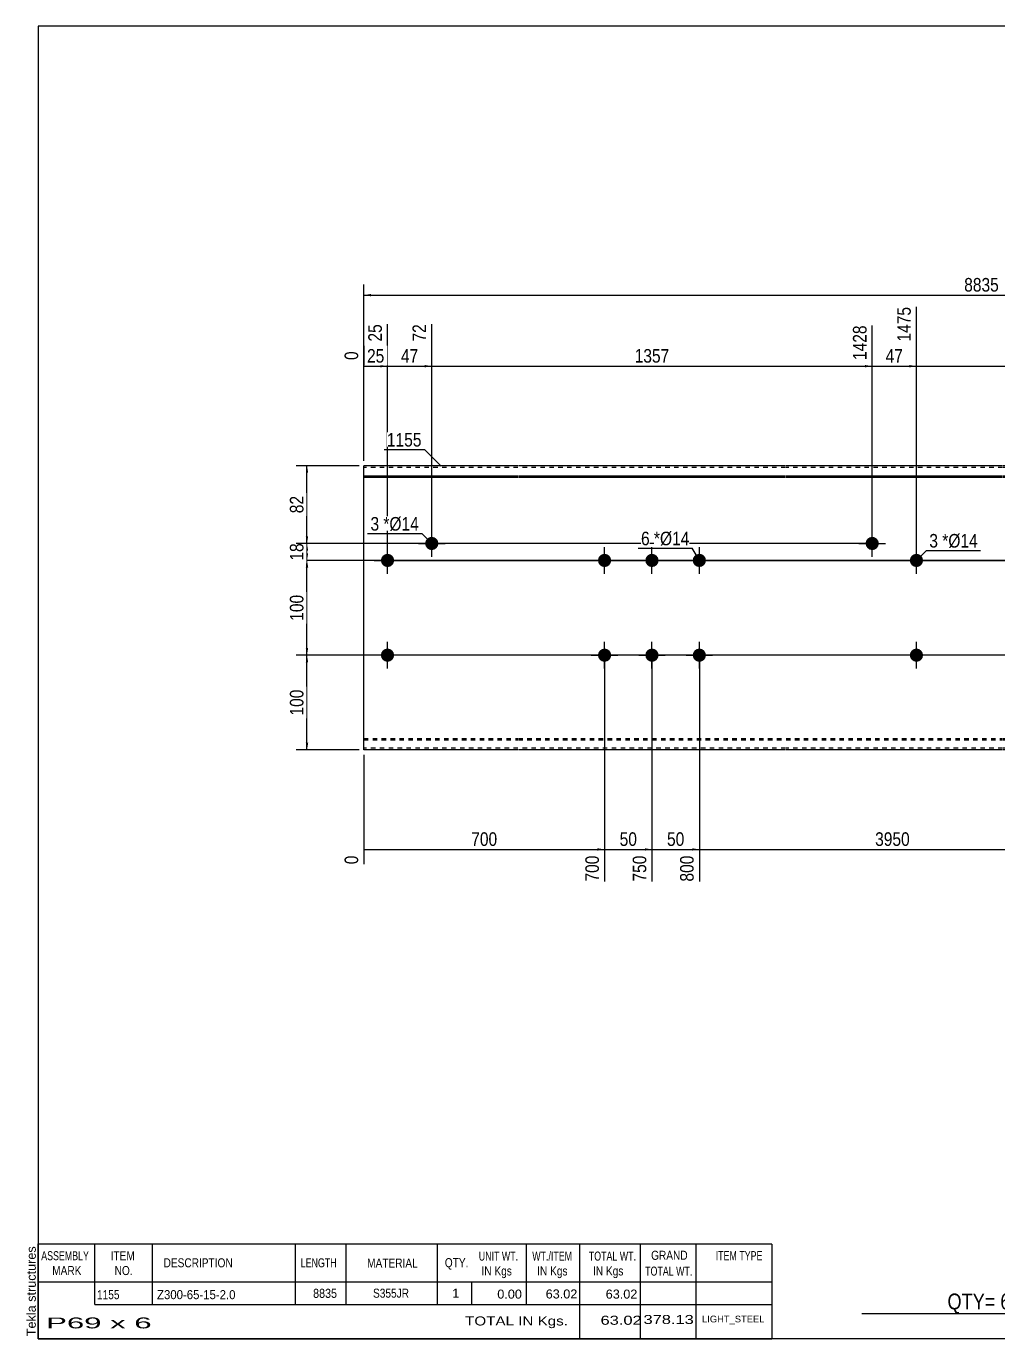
# Model space of a CAD drawing. Header units: millimetres. Extents: x -71 to 331, y -154 to 123.
# Drawn here: x -71.3 to 133.8, y -154.3 to 122.8 of the extents above; entities that cross this region are included whole.
import ezdxf

# ---------------------------------------------------------------- set-up
doc = ezdxf.new("R2010")
doc.units = ezdxf.units.MM
doc.linetypes.add('DXK_LINE_DOT1', pattern=[1.8814, 0.9407, -0.9407])
doc.styles.add('Arial', font='ARIAL.TTF', dxfattribs={"height": 0.2})
doc.styles.add('Arial Narrow', font='ARIALN.TTF', dxfattribs={"height": 0.2})

# ---------------------------------------------------------------- blocks, each defined once
blk = doc.blocks.new('Unknown-629086529-1922')
at = {"color": 5, "linetype": 'Continuous'}
for p, q in [((331.25, 122.75), (-68.75, 122.75)), ((-68.75, 122.75), (-68.75, -154.25)), ((331.25, -154.25), (331.25, 122.75)), ((-68.75, -154.25), (331.25, -154.25))]:
    blk.add_line(p, q, dxfattribs=at)
at = {"color": 174, "linetype": 'Continuous', "style": 'Arial'}
blk.add_text('Tekla structures', height=1.9102, rotation=90, dxfattribs=at).set_placement((-69.25, -153.75))
blk = doc.blocks.new('Bolt-629086529-1223 - 1203')
at = {"linetype": 'Continuous'}
blk.add_hatch(color=3, dxfattribs=at).paths.add_polyline_path([(3.6, 10, -1), (6.4, 10, -1)])
at = {"color": 3, "linetype": 'Continuous'}
for p, q in [((5, 7.2), (5, 12.8)), ((2.2, 10), (7.8, 10))]:
    blk.add_line(p, q, dxfattribs=at)
blk = doc.blocks.new('Part-629086529-1218 - 1203')
at = {"color": 2, "linetype": 'Continuous'}
for p, q in [((0, -30), (0, 30)), ((32.53, 30), (0, 30)), ((0, 27.88), (32.53, 27.88)), ((89.02, 30), (32.63, 30)), ((32.63, 27.88), (89.02, 27.88)), ((134.84, 30), (89.12, 30)), ((89.12, 27.88), (134.84, 27.88)), ((169.74, 30), (134.94, 30)), ((134.94, 27.88), (169.74, 27.88)), ((215.47, 30), (169.84, 30)), ((169.84, 27.88), (215.47, 27.88)), ((260.76, 30), (215.57, 30)), ((215.57, 27.88), (260.76, 27.88)), ((260.76, 30), (260.76, -30)), ((0, 27.6), (32.53, 27.6)), ((32.63, 27.6), (89.02, 27.6)), ((89.12, 27.6), (134.84, 27.6)), ((134.94, 27.6), (169.74, 27.6)), ((169.84, 27.6), (215.47, 27.6)), ((215.57, 27.6), (260.76, 27.6)), ((32.53, -30), (0, -30)), ((89.02, -30), (32.63, -30)), ((134.84, -30), (89.12, -30)), ((169.74, -30), (134.94, -30)), ((215.47, -30), (169.84, -30)), ((260.76, -30), (215.57, -30))]:
    blk.add_line(p, q, dxfattribs=at)
at = {"color": 7, "linetype": 'DXK_LINE_DOT1'}
for p, q in [((32.53, 29.6), (0, 29.6)), ((89.02, 29.6), (32.63, 29.6)), ((134.84, 29.6), (89.12, 29.6)), ((169.74, 29.6), (134.94, 29.6)), ((215.47, 29.6), (169.84, 29.6)), ((260.76, 29.6), (215.57, 29.6)), ((0, -27.6), (32.53, -27.6)), ((32.63, -27.6), (89.02, -27.6)), ((89.12, -27.6), (134.84, -27.6)), ((134.94, -27.6), (169.74, -27.6)), ((169.84, -27.6), (215.47, -27.6)), ((215.57, -27.6), (260.76, -27.6)), ((0, -27.88), (32.53, -27.88)), ((32.53, -29.6), (0, -29.6)), ((32.63, -27.88), (89.02, -27.88)), ((89.02, -29.6), (32.63, -29.6)), ((89.12, -27.88), (134.84, -27.88)), ((134.84, -29.6), (89.12, -29.6)), ((134.94, -27.88), (169.74, -27.88)), ((169.74, -29.6), (134.94, -29.6)), ((169.84, -27.88), (215.47, -27.88)), ((215.47, -29.6), (169.84, -29.6)), ((215.57, -27.88), (260.76, -27.88)), ((260.76, -29.6), (215.57, -29.6))]:
    blk.add_line(p, q, dxfattribs=at)
blk = doc.blocks.new('Bolt-629086529-1220 - 1203')
at = {"linetype": 'Continuous'}
for points in [[(49.42, 10, -1), (52.22, 10, -1)], [(59.42, 10, -1), (62.22, 10, -1)], [(69.42, 10, -1), (72.22, 10, -1)], [(49.42, -10, -1), (52.22, -10, -1)], [(59.42, -10, -1), (62.22, -10, -1)], [(69.42, -10, -1), (72.22, -10, -1)]]:
    blk.add_hatch(color=3, dxfattribs=at).paths.add_polyline_path(points)
at = {"color": 3, "linetype": 'Continuous'}
for p, q in [((50.82, 7.2), (50.82, 12.8)), ((60.82, 7.2), (60.82, 12.8)), ((70.82, 7.2), (70.82, 12.8)), ((48.02, 10), (53.62, 10)), ((58.02, 10), (63.62, 10)), ((68.02, 10), (73.62, 10)), ((50.82, -12.8), (50.82, -7.2)), ((60.82, -12.8), (60.82, -7.2)), ((70.82, -12.8), (70.82, -7.2)), ((48.02, -10), (53.62, -10)), ((58.02, -10), (63.62, -10)), ((68.02, -10), (73.62, -10))]:
    blk.add_line(p, q, dxfattribs=at)
blk = doc.blocks.new('Bolt-629086529-1221 - 1203')
at = {"linetype": 'Continuous'}
blk.add_hatch(color=3, dxfattribs=at).paths.add_polyline_path([(105.91, 13.58, -1), (108.71, 13.58, -1)])
at = {"color": 3, "linetype": 'Continuous'}
for p, q in [((107.31, 10.78), (107.31, 16.38)), ((104.51, 13.58), (110.11, 13.58))]:
    blk.add_line(p, q, dxfattribs=at)
blk = doc.blocks.new('Bolt-629086529-1222 - 1203')
at = {"linetype": 'Continuous'}
blk.add_hatch(color=3, dxfattribs=at).paths.add_polyline_path([(12.94, 13.58, -1), (15.74, 13.58, -1)])
at = {"color": 3, "linetype": 'Continuous'}
for p, q in [((14.34, 10.78), (14.34, 16.38)), ((11.54, 13.58), (17.14, 13.58))]:
    blk.add_line(p, q, dxfattribs=at)
blk = doc.blocks.new('Bolt-629086529-1224 - 1203')
at = {"linetype": 'Continuous'}
blk.add_hatch(color=3, dxfattribs=at).paths.add_polyline_path([(115.25, 10, -1), (118.05, 10, -1)])
at = {"color": 3, "linetype": 'Continuous'}
for p, q in [((116.65, 7.2), (116.65, 12.8)), ((113.85, 10), (119.45, 10))]:
    blk.add_line(p, q, dxfattribs=at)
blk = doc.blocks.new('Bolt-629086529-1226 - 1203')
at = {"linetype": 'Continuous'}
blk.add_hatch(color=3, dxfattribs=at).paths.add_polyline_path([(115.25, -10, -1), (118.05, -10, -1)])
at = {"color": 3, "linetype": 'Continuous'}
for p, q in [((116.65, -12.8), (116.65, -7.2)), ((119.45, -10), (113.85, -10))]:
    blk.add_line(p, q, dxfattribs=at)
blk = doc.blocks.new('Bolt-629086529-1227 - 1203')
at = {"linetype": 'Continuous'}
blk.add_hatch(color=3, dxfattribs=at).paths.add_polyline_path([(3.6, -10, -1), (6.4, -10, -1)])
at = {"color": 3, "linetype": 'Continuous'}
for p, q in [((5, -12.8), (5, -7.2)), ((7.8, -10), (2.2, -10))]:
    blk.add_line(p, q, dxfattribs=at)
blk = doc.blocks.new('StraightDimension-629086529-1367 - 1203')
at = {"linetype": 'Continuous'}
for points in [[(272.75, 12.33), (273, 13.83), (273.25, 12.33)], [(273.25, 11.5), (273, 10), (272.75, 11.5)]]:
    blk.add_hatch(color=7, dxfattribs=at).paths.add_polyline_path(points)
at = {"color": 7, "linetype": 'Continuous'}
for p, q in [((198.28, 13.83), (275.4, 13.83)), ((273, 10), (273, 13.83)), ((6, 10), (275.4, 10))]:
    blk.add_line(p, q, dxfattribs=at)
at = {"color": 0}
blk.add_wipeout([(272.85, 14.34), (268.65, 14.34), (268.65, 9.49), (272.85, 9.49)], dxfattribs=at)
at = {"color": 3, "style": 'Arial Narrow'}
blk.add_text('19', height=2.863, rotation=90.0002, dxfattribs=at).set_placement((272.25, 10.09))
blk = doc.blocks.new('StraightDimension-629086529-1303 - 1203')
at = {"linetype": 'Continuous'}
blk.add_hatch(color=7, dxfattribs=at).paths.add_polyline_path([(12.84, 51.25), (14.34, 51), (12.84, 50.75)])
at = {"color": 7, "linetype": 'Continuous'}
for p, q in [((5, 11), (5, 59.86)), ((14.34, 14.58), (14.34, 59.86)), ((5, 51), (14.34, 51))]:
    blk.add_line(p, q, dxfattribs=at)
at = {"color": 0}
blk.add_wipeout([(12.1, 51.15), (12.1, 55.35), (7.24, 55.35), (7.24, 51.15)], dxfattribs=at)
at = {"color": 0, "linetype": 'Continuous'}
blk.add_wipeout([(13.74, 60.46), (9.54, 60.46), (9.54, 55.6), (13.74, 55.6)], dxfattribs=at)
at = {"color": 3, "linetype": 'Continuous', "style": 'Arial Narrow'}
blk.add_text('72', height=2.863, rotation=90.0002, dxfattribs=at).set_placement((13.14, 56.2))
at = {"color": 3, "style": 'Arial Narrow'}
blk.add_text('47', height=2.863, dxfattribs=at).set_placement((7.84, 51.75))
blk = doc.blocks.new('StraightDimension-629086529-1301 - 1203')
at = {"linetype": 'Continuous'}
blk.add_hatch(color=7, dxfattribs=at).paths.add_polyline_path([(115.15, 51.25), (116.65, 51), (115.15, 50.75)])
at = {"color": 7, "linetype": 'Continuous'}
for p, q in [((116.65, 11), (116.65, 63.51)), ((107.31, 14.58), (107.31, 59.61)), ((107.31, 51), (116.65, 51))]:
    blk.add_line(p, q, dxfattribs=at)
at = {"color": 0}
blk.add_wipeout([(114.41, 51.15), (114.41, 55.35), (109.55, 55.35), (109.55, 51.15)], dxfattribs=at)
at = {"color": 0, "linetype": 'Continuous'}
blk.add_wipeout([(116.05, 64.11), (111.85, 64.11), (111.85, 55.6), (116.05, 55.6)], dxfattribs=at)
at = {"color": 3, "linetype": 'Continuous', "style": 'Arial Narrow'}
blk.add_text('1475', height=2.863, rotation=90.0002, dxfattribs=at).set_placement((115.45, 56.2))
at = {"color": 3, "style": 'Arial Narrow'}
blk.add_text('47', height=2.863, dxfattribs=at).set_placement((110.15, 51.75))
blk = doc.blocks.new('StraightDimension-629086529-1333 - 1203')
at = {"linetype": 'Continuous'}
for points in [[(-12.25, -11.5), (-12, -10), (-11.75, -11.5)], [(-11.75, -28.5), (-12, -30), (-12.25, -28.5)]]:
    blk.add_hatch(color=7, dxfattribs=at).paths.add_polyline_path(points)
at = {"color": 7, "linetype": 'Continuous'}
for p, q in [((232.76, -10), (-14.25, -10)), ((-12, -30), (-12, -10)), ((-1, -30), (-14.25, -30))]:
    blk.add_line(p, q, dxfattribs=at)
at = {"color": 0}
blk.add_wipeout([(-12.15, -16.66), (-16.35, -16.66), (-16.35, -23.34), (-12.15, -23.34)], dxfattribs=at)
at = {"color": 3, "style": 'Arial Narrow'}
blk.add_text('100', height=2.863, rotation=90.0002, dxfattribs=at).set_placement((-12.75, -22.74))
blk = doc.blocks.new('StraightDimension-629086529-1266 - 1203')
at = {"linetype": 'Continuous'}
blk.add_hatch(color=7, dxfattribs=at).paths.add_polyline_path([(150.84, -50.75), (152.34, -51), (150.84, -51.25)])
at = {"color": 7, "linetype": 'Continuous'}
for p, q in [((70.82, -11), (70.82, -57.78)), ((152.34, -11), (152.34, -59.61)), ((70.82, -51), (152.34, -51))]:
    blk.add_line(p, q, dxfattribs=at)
at = {"color": 0}
blk.add_wipeout([(115.84, -50.85), (115.84, -46.65), (107.33, -46.65), (107.33, -50.85)], dxfattribs=at)
at = {"color": 0, "linetype": 'Continuous'}
blk.add_wipeout([(151.74, -51.7), (147.54, -51.7), (147.54, -60.21), (151.74, -60.21)], dxfattribs=at)
at = {"color": 3, "style": 'Arial Narrow'}
blk.add_text('3950', height=2.863, dxfattribs=at).set_placement((107.93, -50.25))
at = {"color": 3, "linetype": 'Continuous', "style": 'Arial Narrow'}
blk.add_text('4750', height=2.863, rotation=90.0002, dxfattribs=at).set_placement((151.14, -59.61))
blk = doc.blocks.new('StraightDimension-629086529-1332 - 1203')
at = {"linetype": 'Continuous'}
for points in [[(-12.25, 8.5), (-12, 10), (-11.75, 8.5)], [(-11.75, -8.5), (-12, -10), (-12.25, -8.5)]]:
    blk.add_hatch(color=7, dxfattribs=at).paths.add_polyline_path(points)
at = {"color": 7, "linetype": 'Continuous'}
for p, q in [((232.76, 10), (-14.25, 10)), ((-12, -10), (-12, 10)), ((232.76, -10), (-14.25, -10))]:
    blk.add_line(p, q, dxfattribs=at)
at = {"color": 0}
blk.add_wipeout([(-12.15, 3.34), (-16.35, 3.34), (-16.35, -3.34), (-12.15, -3.34)], dxfattribs=at)
at = {"color": 3, "style": 'Arial Narrow'}
blk.add_text('100', height=2.863, rotation=90.0002, dxfattribs=at).set_placement((-12.75, -2.74))
blk = doc.blocks.new('StraightDimension-629086529-1267 - 1203')
at = {"linetype": 'Continuous'}
blk.add_hatch(color=7, dxfattribs=at).paths.add_polyline_path([(69.32, -50.75), (70.82, -51), (69.32, -51.25)])
at = {"color": 7, "linetype": 'Continuous'}
for p, q in [((60.82, -11), (60.82, -57.78)), ((70.82, -11), (70.82, -57.78)), ((60.82, -51), (70.82, -51))]:
    blk.add_line(p, q, dxfattribs=at)
at = {"color": 0}
blk.add_wipeout([(68.25, -50.85), (68.25, -46.65), (63.4, -46.65), (63.4, -50.85)], dxfattribs=at)
at = {"color": 3, "style": 'Arial Narrow'}
blk.add_text('50', height=2.863, dxfattribs=at).set_placement((64, -50.25))
at = {"color": 0, "linetype": 'Continuous'}
blk.add_wipeout([(70.22, -51.7), (66.02, -51.7), (66.02, -58.38), (70.22, -58.38)], dxfattribs=at)
at = {"color": 3, "linetype": 'Continuous', "style": 'Arial Narrow'}
blk.add_text('800', height=2.863, rotation=90.0002, dxfattribs=at).set_placement((69.62, -57.78))
blk = doc.blocks.new('StraightDimension-629086529-1331 - 1203')
at = {"linetype": 'Continuous'}
for points in [[(-12.25, 12.08), (-12, 13.58), (-11.75, 12.08)], [(-11.75, 11.5), (-12, 10), (-12.25, 11.5)]]:
    blk.add_hatch(color=7, dxfattribs=at).paths.add_polyline_path(points)
at = {"color": 7, "linetype": 'Continuous'}
for p, q in [((106.31, 13.58), (-14.25, 13.58)), ((-12, 10), (-12, 13.58)), ((232.76, 10), (-14.25, 10))]:
    blk.add_line(p, q, dxfattribs=at)
at = {"color": 0}
blk.add_wipeout([(-12.15, 14.22), (-16.35, 14.22), (-16.35, 9.36), (-12.15, 9.36)], dxfattribs=at)
at = {"color": 3, "style": 'Arial Narrow'}
blk.add_text('18', height=2.863, rotation=90.0002, dxfattribs=at).set_placement((-12.75, 9.96))
blk = doc.blocks.new('StraightDimension-629086529-1268 - 1203')
at = {"linetype": 'Continuous'}
blk.add_hatch(color=7, dxfattribs=at).paths.add_polyline_path([(59.32, -50.75), (60.82, -51), (59.32, -51.25)])
at = {"color": 7, "linetype": 'Continuous'}
for p, q in [((50.82, -11), (50.82, -57.78)), ((60.82, -11), (60.82, -57.78)), ((50.82, -51), (60.82, -51))]:
    blk.add_line(p, q, dxfattribs=at)
at = {"color": 0}
blk.add_wipeout([(58.25, -50.85), (58.25, -46.65), (53.4, -46.65), (53.4, -50.85)], dxfattribs=at)
at = {"color": 3, "style": 'Arial Narrow'}
blk.add_text('50', height=2.863, dxfattribs=at).set_placement((54, -50.25))
at = {"color": 0, "linetype": 'Continuous'}
blk.add_wipeout([(60.22, -51.7), (56.02, -51.7), (56.02, -58.38), (60.22, -58.38)], dxfattribs=at)
at = {"color": 3, "linetype": 'Continuous', "style": 'Arial Narrow'}
blk.add_text('750', height=2.863, rotation=90.0002, dxfattribs=at).set_placement((59.62, -57.78))
blk = doc.blocks.new('StraightDimension-629086529-1269 - 1203')
at = {"linetype": 'Continuous'}
blk.add_hatch(color=7, dxfattribs=at).paths.add_polyline_path([(49.32, -50.75), (50.82, -51), (49.32, -51.25)])
at = {"color": 7, "linetype": 'Continuous'}
for p, q in [((50.82, -11), (50.82, -57.78)), ((0, -31), (0, -54.13)), ((0, -51), (50.82, -51))]:
    blk.add_line(p, q, dxfattribs=at)
at = {"color": 0}
blk.add_wipeout([(28.75, -50.85), (28.75, -46.65), (22.07, -46.65), (22.07, -50.85)], dxfattribs=at)
at = {"color": 0, "linetype": 'Continuous'}
for points in [[(-0.6, -51.7), (-4.8, -51.7), (-4.8, -54.73), (-0.6, -54.73)], [(50.22, -51.7), (46.02, -51.7), (46.02, -58.38), (50.22, -58.38)]]:
    blk.add_wipeout(points, dxfattribs=at)
at = {"color": 3, "style": 'Arial Narrow'}
blk.add_text('700', height=2.863, dxfattribs=at).set_placement((22.67, -50.25))
at = {"color": 3, "linetype": 'Continuous', "style": 'Arial Narrow'}
for s, height, p in [('0', 2.86, (-1.2, -54.13)), ('700', 2.863, (49.62, -57.78))]:
    blk.add_text(s, height=height, rotation=90.0002, dxfattribs=at).set_placement(p)
blk = doc.blocks.new('StraightDimension-629086529-1300 - 1203')
at = {"linetype": 'Continuous'}
blk.add_hatch(color=7, dxfattribs=at).paths.add_polyline_path([(186.54, 51.25), (188.04, 51), (186.54, 50.75)])
at = {"color": 7, "linetype": 'Continuous'}
for p, q in [((116.65, 11), (116.65, 63.51)), ((188.04, -9), (188.04, 59.61)), ((116.65, 51), (188.04, 51))]:
    blk.add_line(p, q, dxfattribs=at)
at = {"color": 0, "linetype": 'Continuous'}
blk.add_wipeout([(187.44, 60.21), (183.24, 60.21), (183.24, 51.7), (187.44, 51.7)], dxfattribs=at)
at = {"color": 0}
blk.add_wipeout([(156.6, 51.15), (156.6, 55.35), (148.09, 55.35), (148.09, 51.15)], dxfattribs=at)
at = {"color": 3, "linetype": 'Continuous', "style": 'Arial Narrow'}
blk.add_text('8075', height=2.863, rotation=90.0002, dxfattribs=at).set_placement((186.84, 52.3))
at = {"color": 3, "style": 'Arial Narrow'}
blk.add_text('6600', height=2.863, dxfattribs=at).set_placement((148.69, 51.75))
blk = doc.blocks.new('StraightDimension-629086529-1302 - 1203')
at = {"linetype": 'Continuous'}
blk.add_hatch(color=7, dxfattribs=at).paths.add_polyline_path([(105.81, 51.25), (107.31, 51), (105.81, 50.75)])
at = {"color": 7, "linetype": 'Continuous'}
for p, q in [((14.34, 14.58), (14.34, 59.86)), ((107.31, 14.58), (107.31, 59.61)), ((14.34, 51), (107.31, 51))]:
    blk.add_line(p, q, dxfattribs=at)
at = {"color": 0, "linetype": 'Continuous'}
blk.add_wipeout([(106.71, 60.21), (102.51, 60.21), (102.51, 51.7), (106.71, 51.7)], dxfattribs=at)
at = {"color": 0}
blk.add_wipeout([(65.08, 51.15), (65.08, 55.35), (56.57, 55.35), (56.57, 51.15)], dxfattribs=at)
at = {"color": 3, "linetype": 'Continuous', "style": 'Arial Narrow'}
blk.add_text('1428', height=2.863, rotation=90.0002, dxfattribs=at).set_placement((106.11, 52.3))
at = {"color": 3, "style": 'Arial Narrow'}
blk.add_text('1357', height=2.863, dxfattribs=at).set_placement((57.17, 51.75))
blk = doc.blocks.new('StraightDimension-629086529-1368 - 1203')
at = {"linetype": 'Continuous'}
for points in [[(272.75, 8.5), (273, 10), (273.25, 8.5)], [(273.25, -28.5), (273, -30), (272.75, -28.5)]]:
    blk.add_hatch(color=7, dxfattribs=at).paths.add_polyline_path(points)
at = {"color": 7, "linetype": 'Continuous'}
for p, q in [((6, 10), (275.4, 10)), ((273, -30), (273, 10)), ((261.76, -30), (275.4, -30))]:
    blk.add_line(p, q, dxfattribs=at)
at = {"color": 0}
blk.add_wipeout([(272.85, -6.66), (268.65, -6.66), (268.65, -13.34), (272.85, -13.34)], dxfattribs=at)
at = {"color": 3, "style": 'Arial Narrow'}
blk.add_text('200', height=2.863, rotation=90.0002, dxfattribs=at).set_placement((272.25, -12.74))
blk = doc.blocks.new('StraightDimension-629086529-1304 - 1203')
at = {"linetype": 'Continuous'}
blk.add_hatch(color=7, dxfattribs=at).paths.add_polyline_path([(3.5, 51.25), (5, 51), (3.5, 50.75)])
at = {"color": 7, "linetype": 'Continuous'}
for p, q in [((5, 11), (5, 59.86)), ((0, 31), (0, 54.13)), ((0, 51), (5, 51))]:
    blk.add_line(p, q, dxfattribs=at)
at = {"color": 0}
blk.add_wipeout([(4.93, 51.15), (4.93, 55.35), (0.07, 55.35), (0.07, 51.15)], dxfattribs=at)
at = {"color": 0, "linetype": 'Continuous'}
blk.add_wipeout([(4.4, 60.46), (0.2, 60.46), (0.2, 55.6), (4.4, 55.6)], dxfattribs=at)
at = {"color": 3, "linetype": 'Continuous', "style": 'Arial Narrow'}
blk.add_text('25', height=2.863, rotation=90.0002, dxfattribs=at).set_placement((3.8, 56.2))
at = {"color": 3, "style": 'Arial Narrow'}
blk.add_text('25', height=2.863, dxfattribs=at).set_placement((0.67, 51.75))
at = {"color": 0, "linetype": 'Continuous'}
blk.add_wipeout([(-0.6, 54.73), (-4.8, 54.73), (-4.8, 51.7), (-0.6, 51.7)], dxfattribs=at)
at = {"color": 3, "linetype": 'Continuous', "style": 'Arial Narrow'}
blk.add_text('0', height=2.86, rotation=90.0002, dxfattribs=at).set_placement((-1.2, 52.3))
blk = doc.blocks.new('StraightDimension-629086529-1330 - 1203')
at = {"linetype": 'Continuous'}
for points in [[(-12.25, 28.5), (-12, 30), (-11.75, 28.5)], [(-11.75, 15.08), (-12, 13.58), (-12.25, 15.08)]]:
    blk.add_hatch(color=7, dxfattribs=at).paths.add_polyline_path(points)
at = {"color": 7, "linetype": 'Continuous'}
for p, q in [((-1, 30), (-14.25, 30)), ((-12, 13.58), (-12, 30)), ((106.31, 13.58), (-14.25, 13.58))]:
    blk.add_line(p, q, dxfattribs=at)
at = {"color": 0}
blk.add_wipeout([(-12.15, 24.22), (-16.35, 24.22), (-16.35, 19.36), (-12.15, 19.36)], dxfattribs=at)
at = {"color": 3, "style": 'Arial Narrow'}
blk.add_text('82', height=2.863, rotation=90.0002, dxfattribs=at).set_placement((-12.75, 19.96))
blk = doc.blocks.new('StraightDimension-629086529-1378 - 1203')
at = {"linetype": 'Continuous'}
for points in [[(1.5, 65.75), (0, 66), (1.5, 66.25)], [(259.26, 66.25), (260.76, 66), (259.26, 65.75)]]:
    blk.add_hatch(color=7, dxfattribs=at).paths.add_polyline_path(points)
at = {"color": 7, "linetype": 'Continuous'}
for p, q in [((0, 31), (0, 68.25)), ((260.76, 31), (260.76, 68.25)), ((0, 66), (260.76, 66))]:
    blk.add_line(p, q, dxfattribs=at)
at = {"color": 0}
blk.add_wipeout([(134.64, 66.15), (134.64, 70.35), (126.13, 70.35), (126.13, 66.15)], dxfattribs=at)
at = {"color": 3, "style": 'Arial Narrow'}
blk.add_text('8835', height=2.863, dxfattribs=at).set_placement((126.73, 66.75))
blk = doc.blocks.new('CBS_BOM-629086529-1950')
at = {"color": 7, "linetype": 'Continuous'}
for p, q in [((-68.78, -142.28), (-68.78, -134.28)), ((-68.78, -134.28), (86.14, -134.28)), ((-56.78, -142.28), (-56.78, -134.28)), ((-44.59, -142.28), (-44.59, -134.28)), ((-14.43, -142.28), (-14.43, -134.28)), ((-3.75, -142.28), (-3.75, -134.28)), ((15.57, -142.28), (15.57, -134.28)), ((34.37, -142.28), (34.37, -134.28)), ((45.58, -142.28), (45.58, -134.28)), ((58.37, -142.28), (58.37, -134.28)), ((70.12, -142.28), (70.12, -134.28)), ((86.14, -134.29), (86.14, -142.27)), ((-68.78, -142.28), (86.14, -142.28)), ((-68.78, -147.08), (-68.78, -142.28)), ((-56.78, -147.08), (-56.78, -142.28)), ((-44.59, -147.08), (-44.59, -142.28)), ((-14.43, -147.08), (-14.43, -142.28)), ((-3.75, -147.08), (-3.75, -142.28)), ((15.57, -147.08), (15.57, -142.28)), ((22.83, -147.08), (22.83, -142.28)), ((34.37, -147.08), (34.37, -142.28)), ((45.58, -147.08), (45.58, -142.28)), ((58.37, -147.08), (58.37, -142.28)), ((70.14, -147.08), (70.14, -142.28)), ((86.14, -142.28), (86.14, -147.08)), ((-68.78, -154.28), (-68.78, -147.1)), ((-56.78, -147.08), (86.14, -147.08)), ((45.58, -154.28), (45.58, -147.1)), ((58.37, -154.28), (58.37, -147.1)), ((70.18, -154.28), (70.18, -147.1)), ((86.14, -147.08), (86.14, -154.28)), ((-68.78, -154.28), (86.14, -154.28))]:
    blk.add_line(p, q, dxfattribs=at)
at = {"color": 3, "linetype": 'Continuous', "style": 'Arial'}
for s, height, width, p in [('GRAND', 1.91, 0.8, (60.64, -137.62)), ('ASSEMBLY', 1.91, 0.7, (-68.1, -137.71)), ('ITEM', 1.91, 0.8, (-53.45, -137.71)), ('DESCRIPTION', 1.9102, 0.8, (-42.27, -139.21)), ('LENGTH', 1.91, 0.7, (-13.32, -139.21)), ('MATERIAL', 1.91, 0.8, (0.7, -139.26)), ('QTY.', 1.91, 0.8, (17.09, -139.18)), ('UNIT WT.', 1.91, 0.7, (24.26, -137.78)), ('WT./ITEM', 1.91, 0.7, (35.55, -137.78)), ('TOTAL WT.', 1.91, 0.7, (47.49, -137.78)), ('ITEM TYPE', 1.91, 0.7, (74.28, -137.7)), ('MARK', 1.91, 0.8, (-65.78, -140.84)), ('NO.', 1.91, 0.8, (-52.6, -140.84)), ('IN Kgs', 1.91, 0.8, (24.84, -140.92)), ('IN Kgs', 1.91, 0.8, (36.59, -140.92)), ('IN Kgs', 1.91, 0.8, (48.38, -140.92)), ('TOTAL WT.', 1.91, 0.7, (59.38, -140.96))]:
    blk.add_text(s, height=height, dxfattribs=dict(at, width=width)).set_placement(p)
at = {"color": 7, "linetype": 'Continuous', "style": 'Arial'}
for s, height, width, p in [('1155', 1.91, 0.8, (-56.32, -145.93)), ('Z300-65-15-2.0', 1.9102, 0.9, (-43.65, -145.93)), ('8835', 1.91, 0.85, (-10.71, -145.65)), ('S355JR', 1.91, 0.8, (1.94, -145.62))]:
    blk.add_text(s, height=height, dxfattribs=dict(at, width=width)).set_placement(p)
for s, p in [('1', (18.66, -145.62)), ('0.00', (28.17, -145.81)), ('63.02', (38.39, -145.78)), ('63.02', (51.06, -145.81))]:
    blk.add_text(s, height=1.91, dxfattribs=at).set_placement(p)
at = {"color": 6, "linetype": 'Continuous', "style": 'Arial'}
for s, height, width, p in [('TOTAL IN Kgs.', 1.9102, 1.2, (21.38, -151.48)), ('63.02', 1.91, 1.3, (49.97, -151.33)), ('378.13', 1.91, 1.3, (59.04, -151.17)), ('P69 x 6', 2.292, 2.05, (-67.06, -152.09))]:
    blk.add_text(s, height=height, dxfattribs=dict(at, width=width)).set_placement(p)
blk.add_text('LIGHT_STEEL', height=1.4135, dxfattribs=at).set_placement((71.39, -150.83))
blk = doc.blocks.new('CBS_CALLOFF-629086529-1951')
at = {"color": 7, "linetype": 'Continuous'}
blk.add_line((105.13, -148.98), (221.36, -149), dxfattribs=at)
at = {"color": 3, "linetype": 'Continuous', "style": 'Arial Narrow'}
blk.add_text('QTY= 6 Nos.      COLD FORMED     MKD : P69', height=3.3405, dxfattribs=at).set_placement((123.2, -148.09))
blk = doc.blocks.new('MarkSet-629086529-1400 - 1203')
at = {"color": 0}
blk.add_wipeout([(3.22, 16.3), (3.22, 19.3), (1.4, 19.3), (1.4, 16.3)], dxfattribs=at)
blk.add_wipeout([(3.22, 16.3), (3.22, 19.3), (1.4, 19.3), (1.4, 16.3)], dxfattribs=at)
blk.add_wipeout([(5.4, 16.3), (5.4, 19.3), (4.12, 19.3), (4.12, 16.3)], dxfattribs=at)
blk.add_wipeout([(5.4, 16.3), (5.4, 19.3), (4.12, 19.3), (4.12, 16.3)], dxfattribs=at)
at = {"color": 3, "style": 'Arial Narrow'}
blk.add_text('3', height=2.86, dxfattribs=at).set_placement((1.4, 16.3))
at = {"color": 0}
blk.add_wipeout([(11.62, 16.3), (11.62, 19.3), (5.4, 19.3), (5.4, 16.3)], dxfattribs=at)
blk.add_wipeout([(11.62, 16.3), (11.62, 19.3), (5.4, 19.3), (5.4, 16.3)], dxfattribs=at)
at = {"color": 7, "linetype": 'Continuous'}
for p in [(0.8, 15.7), (14.34, 13.58)]:
    blk.add_line(p, (12.22, 15.7), dxfattribs=at)
at = {"color": 3, "style": 'Arial Narrow'}
for s, height, p in [('*', 2.86, (4.12, 16.3)), ('Ø14', 2.863, (5.4, 16.3))]:
    blk.add_text(s, height=height, dxfattribs=at).set_placement(p)
blk = doc.blocks.new('Mark-629086529-1410 - 1203')
at = {"color": 0}
blk.add_wipeout([(60.33, 13.2), (60.33, 16.2), (58.51, 16.2), (58.51, 13.2)], dxfattribs=at)
blk.add_wipeout([(60.33, 13.2), (60.33, 16.2), (58.51, 16.2), (58.51, 13.2)], dxfattribs=at)
blk.add_wipeout([(62.51, 13.2), (62.51, 16.2), (61.23, 16.2), (61.23, 13.2)], dxfattribs=at)
blk.add_wipeout([(62.51, 13.2), (62.51, 16.2), (61.23, 16.2), (61.23, 13.2)], dxfattribs=at)
at = {"color": 3, "style": 'Arial Narrow'}
blk.add_text('6', height=2.86, dxfattribs=at).set_placement((58.51, 13.2))
at = {"color": 0}
blk.add_wipeout([(68.72, 13.2), (68.72, 16.2), (62.51, 16.2), (62.51, 13.2)], dxfattribs=at)
blk.add_wipeout([(68.72, 13.2), (68.72, 16.2), (62.51, 16.2), (62.51, 13.2)], dxfattribs=at)
at = {"color": 7, "linetype": 'Continuous'}
for p in [(57.91, 12.6), (70.82, 10)]:
    blk.add_line(p, (69.32, 12.6), dxfattribs=at)
at = {"color": 3, "style": 'Arial Narrow'}
for s, height, p in [('*', 2.86, (61.23, 13.2)), ('Ø14', 2.863, (62.51, 13.2))]:
    blk.add_text(s, height=height, dxfattribs=at).set_placement(p)
blk = doc.blocks.new('Mark-629086529-1381 - 1203')
at = {"color": 0}
blk.add_wipeout([(12.18, 34.04), (12.18, 37.04), (4.87, 37.04), (4.87, 34.04)], dxfattribs=at)
blk.add_wipeout([(12.18, 34.04), (12.18, 37.04), (4.87, 37.04), (4.87, 34.04)], dxfattribs=at)
at = {"color": 7, "linetype": 'Continuous'}
for p in [(4.27, 33.44), (16.31, 29.9)]:
    blk.add_line(p, (12.78, 33.44), dxfattribs=at)
at = {"color": 3, "style": 'Arial Narrow'}
blk.add_text('1155', height=2.863, dxfattribs=at).set_placement((4.87, 34.04))
blk = doc.blocks.new('MarkSet-629086529-1393 - 1203')
at = {"color": 0}
blk.add_wipeout([(121.2, 12.72), (121.2, 15.72), (119.37, 15.72), (119.37, 12.72)], dxfattribs=at)
blk.add_wipeout([(121.2, 12.72), (121.2, 15.72), (119.37, 15.72), (119.37, 12.72)], dxfattribs=at)
at = {"color": 7, "linetype": 'Continuous'}
blk.add_line((116.65, 10), (118.77, 12.12), dxfattribs=at)
at = {"color": 0}
blk.add_wipeout([(123.38, 12.72), (123.38, 15.72), (122.1, 15.72), (122.1, 12.72)], dxfattribs=at)
blk.add_wipeout([(123.38, 12.72), (123.38, 15.72), (122.1, 15.72), (122.1, 12.72)], dxfattribs=at)
at = {"color": 3, "style": 'Arial Narrow'}
blk.add_text('3', height=2.86, dxfattribs=at).set_placement((119.37, 12.72))
at = {"color": 0}
blk.add_wipeout([(129.59, 12.72), (129.59, 15.72), (123.38, 15.72), (123.38, 12.72)], dxfattribs=at)
blk.add_wipeout([(129.59, 12.72), (129.59, 15.72), (123.38, 15.72), (123.38, 12.72)], dxfattribs=at)
at = {"color": 7, "linetype": 'Continuous'}
blk.add_line((118.77, 12.12), (130.19, 12.12), dxfattribs=at)
at = {"color": 3, "style": 'Arial Narrow'}
for s, height, p in [('*', 2.86, (122.1, 12.72)), ('Ø14', 2.863, (123.38, 12.72))]:
    blk.add_text(s, height=height, dxfattribs=at).set_placement(p)

msp = doc.modelspace()

# ---------------------------------------------------------------- block references
for name in ['Unknown-629086529-1922', 'Part-629086529-1218 - 1203', 'Bolt-629086529-1222 - 1203', 'Bolt-629086529-1221 - 1203', 'Bolt-629086529-1223 - 1203', 'Bolt-629086529-1220 - 1203', 'Bolt-629086529-1224 - 1203', 'Bolt-629086529-1227 - 1203', 'Bolt-629086529-1226 - 1203', 'CBS_BOM-629086529-1950', 'CBS_CALLOFF-629086529-1951']:
    msp.add_blockref(name, (0, 0))

# ---------------------------------------------------------------- next in the draw order: block references
for name in ['StraightDimension-629086529-1367 - 1203', 'StraightDimension-629086529-1333 - 1203']:
    msp.add_blockref(name, (0, 0))

# ---------------------------------------------------------------- next in the draw order: block references
for name in ['StraightDimension-629086529-1301 - 1203', 'StraightDimension-629086529-1303 - 1203', 'StraightDimension-629086529-1266 - 1203']:
    msp.add_blockref(name, (0, 0))

# ---------------------------------------------------------------- next in the draw order: block references
msp.add_blockref('StraightDimension-629086529-1332 - 1203', (0, 0))

# ---------------------------------------------------------------- next in the draw order: block references
for name in ['StraightDimension-629086529-1331 - 1203', 'StraightDimension-629086529-1267 - 1203']:
    msp.add_blockref(name, (0, 0))

# ---------------------------------------------------------------- next in the draw order: block references
for name in ['StraightDimension-629086529-1300 - 1203', 'StraightDimension-629086529-1302 - 1203', 'StraightDimension-629086529-1268 - 1203']:
    msp.add_blockref(name, (0, 0))

# ---------------------------------------------------------------- next in the draw order: block references
msp.add_blockref('StraightDimension-629086529-1269 - 1203', (0, 0))

# ---------------------------------------------------------------- next in the draw order: block references
msp.add_blockref('StraightDimension-629086529-1368 - 1203', (0, 0))

# ---------------------------------------------------------------- next in the draw order: block references
for name in ['StraightDimension-629086529-1304 - 1203', 'MarkSet-629086529-1393 - 1203']:
    msp.add_blockref(name, (0, 0))

# ---------------------------------------------------------------- next in the draw order: block references
msp.add_blockref('StraightDimension-629086529-1330 - 1203', (0, 0))

# ---------------------------------------------------------------- next in the draw order: block references
for name in ['StraightDimension-629086529-1378 - 1203', 'MarkSet-629086529-1400 - 1203', 'Mark-629086529-1410 - 1203']:
    msp.add_blockref(name, (0, 0))

# ---------------------------------------------------------------- next in the draw order: block references
msp.add_blockref('Mark-629086529-1381 - 1203', (0, 0))

doc.saveas('drawing.dxf')
